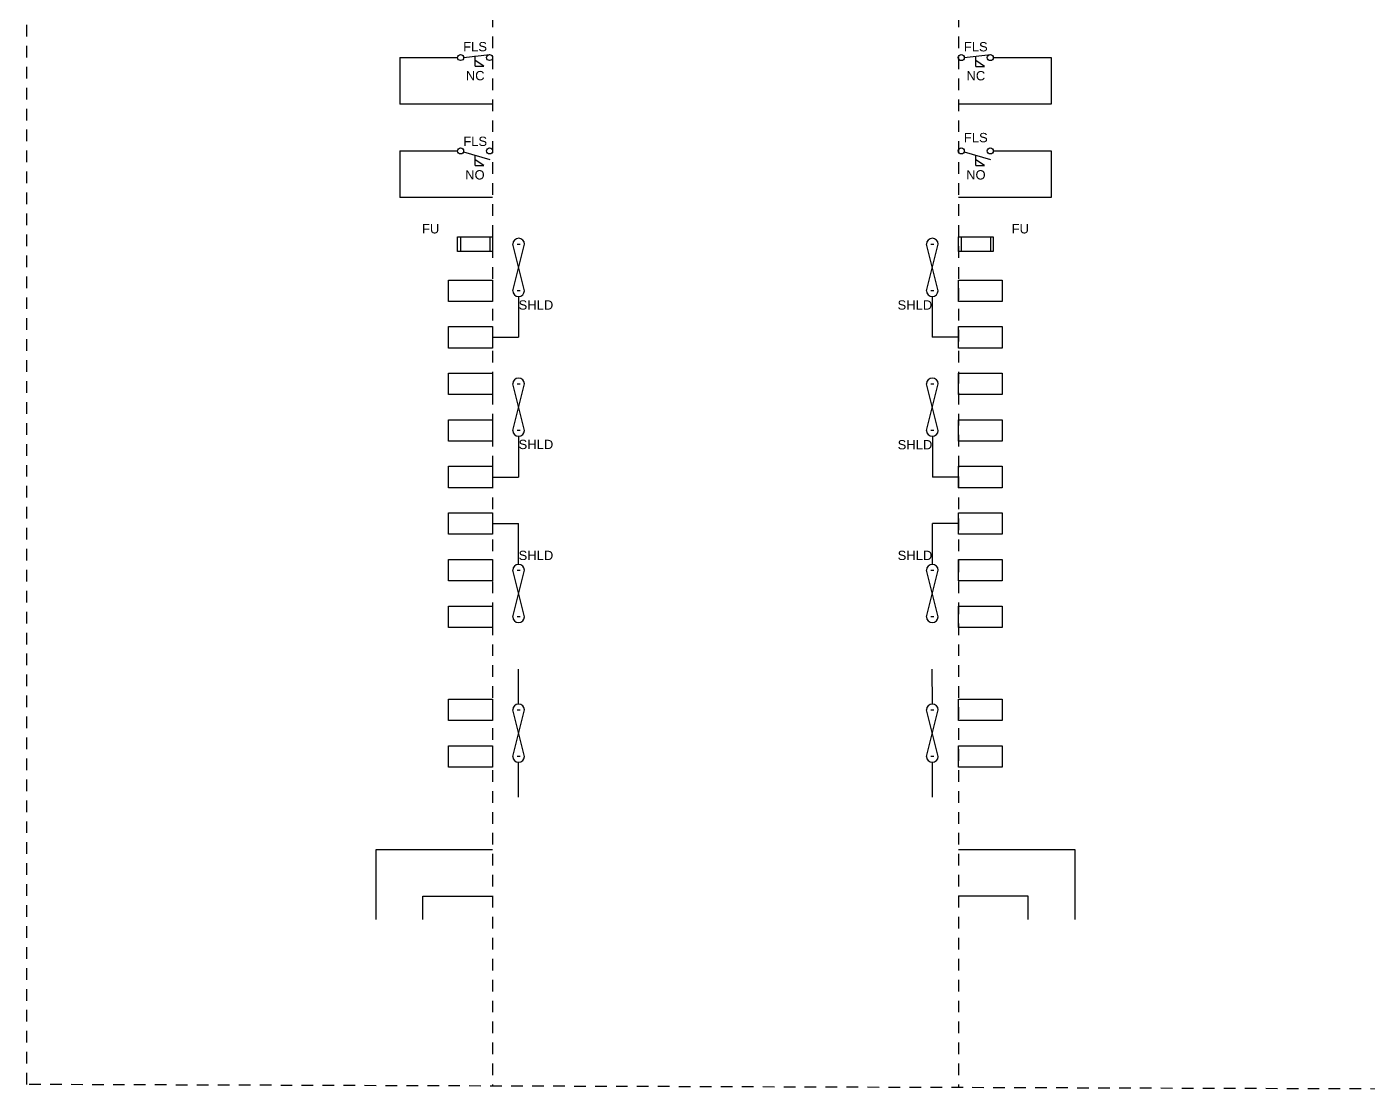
# Model space of a CAD drawing. Header units: inches. Extents: x 0 to 118, y -25 to 20.
# Drawn here: x 72.5 to 86.9, y -25.07 to -13.67 of the extents above; entities that cross this region are included whole.
import ezdxf
from ezdxf.enums import TextEntityAlignment as Align

# ---------------------------------------------------------------- set-up
doc = ezdxf.new("R2010")
doc.units = ezdxf.units.IN
doc.header["$MEASUREMENT"] = 0
doc.linetypes.add('HIDDEN2', pattern=[0.1875, 0.125, -0.0625])
for name, color, linetype in [('BORDER2', 220, 'HIDDEN2'), ('LINK', 9, 'Continuous'), ('SYMS', 7, 'Continuous'), ('WIRES', 7, 'Continuous')]:
    doc.layers.add(name, color=color, linetype=linetype)
doc.styles.add('INERCONNECT TABLES', font='arial.ttf', dxfattribs={"height": 0.1})
doc.styles.add('WD', font='arial.ttf', dxfattribs={"height": 1})

# ---------------------------------------------------------------- blocks, each defined once
blk = doc.blocks.new('Fuse-TB_Square-Shld_R')
for p, q in [((0, -0.078), (0, 0.078)), ((0, 0.078), (0.375, 0.078)), ((0.031, 0.078), (0.031, -0.078)), ((0.344, 0.078), (0.344, -0.078)), ((0.375, 0.078), (0.375, -0.078)), ((-0.295, 0), (-0.264, 0)), ((0.375, -0.078), (0, -0.078)), ((-0.264, -0.5), (-0.295, -0.5))]:
    blk.add_line(p, q)
for points in [[(0, -0.385), (0.472, -0.385), (0.472, -0.615), (0, -0.615)], [(0, -0.885), (0.472, -0.885), (0.472, -1.115), (0, -1.115)]]:
    blk.add_lwpolyline(points, close=True)
for centre, start, end in [((-0.279, 0), 360, 180), ((-0.28, -0.5), 180, 0)]:
    blk.add_arc(centre, 0.0625, start, end)
at = {"layer": 'LINK'}
for p, q in [((-0.217, -0.5), (-0.342, 0)), ((-0.342, -0.5), (-0.217, 0))]:
    blk.add_line(p, q, dxfattribs=at)
at = {"layer": 'WIRES'}
for p in [(-0.28, -0.563), (0, -1)]:
    blk.add_line(p, (-0.28, -1), dxfattribs=at)
for tag, height, style, flags, p in [('Term1', 0.1, 'INERCONNECT TABLES', 8, (0.188, 0.1)), ('X8LINKL', 0.01, 'WD', 9, (-0.342, 0)), ('X8LINKR', 0.01, 'WD', 9, (-0.217, 0)), ('X2LINKL', 0.01, 'WD', 9, (-0.342, -0.5)), ('X2LINKR', 0.01, 'WD', 9, (-0.217, -0.5))]:
    blk.add_attdef(tag, text='', height=height, dxfattribs=dict(style=style, flags=flags)).set_placement(p, align=Align.CENTER)
at = {"style": 'INERCONNECT TABLES', "flags": 8}
for tag, p in [('Tag1', (0.572, 0.165)), ('Desc1', (3.5, -0.35))]:
    blk.add_attdef(tag, text='', height=0.1, dxfattribs=at).set_placement(p, align=Align.MIDDLE_LEFT)
at = {"style": 'WD'}
for tag, p, height, flags in [('X4TERM01', (-0.295, 0), 0.01, 1), ('X1TERM01', (-0.264, 0), 0.01, 9), ('X4TERM01', (0, 0), 0.0109, 9), ('X2LINK', (0.188, 0.109), 0.01, 9), ('X1TERM01', (0.375, 0), 0.0109, 9), ('X8LINK', (0.188, -0.109), 0.01, 9), ('X2TERM02', (0.236, -0.385), 0.0125, 9), ('X4TERM01', (-0.295, -0.5), 0.01, 9), ('X1TERM01', (-0.264, -0.5), 0.01, 9), ('X4TERM02', (0, -0.5), 0.0125, 9), ('X1TERM02', (0.472, -0.5), 0.0125, 9), ('X8TERM02', (0.236, -0.615), 0.0125, 9), ('X4TERM03', (0, -1), 0.0125, 9), ('X2TERM03', (0.236, -0.885), 0.0125, 9), ('X1TERM03', (0.472, -1), 0.0125, 9), ('X8TERM03', (0.236, -1.115), 0.0125, 9)]:
    blk.add_attdef(tag, p, '', height=height, dxfattribs=dict(at, flags=flags))
at = {"style": 'INERCONNECT TABLES', "flags": 8}
blk.add_attdef('FU_Rating', text='', height=0.1, dxfattribs=at).set_placement((0.188, 0), align=Align.MIDDLE_CENTER)
at = {"linetype": 'Continuous', "style": 'INERCONNECT TABLES', "flags": 8}
for tag, p in [('Tag2', (0.572, -0.335)), ('Desc2', (3.5, -0.5)), ('Desc3', (3.5, -0.65)), ('Tag3', (0.572, -0.835))]:
    blk.add_attdef(tag, text='', height=0.1, dxfattribs=at).set_placement(p, align=Align.MIDDLE_LEFT)
at = {"style": 'WD', "width": 0.7, "flags": 9}
blk.add_attdef('FAMILY', (-0.04, -0.435), '', height=0.01, dxfattribs=at)
for tag, height, style, flags, p in [('X8TERM02', 0.01, 'WD', 9, (-0.28, -0.563)), ('Shield', 0.1, 'INERCONNECT TABLES', 8, (-0.28, -0.703))]:
    blk.add_attdef(tag, text='', height=height, dxfattribs=dict(style=style, flags=flags)).set_placement(p, align=Align.RIGHT)
at = {"linetype": 'Continuous', "style": 'INERCONNECT TABLES', "flags": 9}
for tag, p in [('LOC', (-0.041, -0.482)), ('P/N', (-0.041, -0.47)), ('INST', (-0.041, -0.495))]:
    blk.add_attdef(tag, p, '', height=0.01, dxfattribs=at)
blk.add_attdef('MFG', text='', height=0.01, dxfattribs=at).set_placement((-0.007, -0.451), align=Align.RIGHT)
at = {"linetype": 'Continuous', "style": 'INERCONNECT TABLES', "flags": 8}
for tag, p in [('Term2', (0.236, -0.5)), ('Term3', (0.236, -1))]:
    blk.add_attdef(tag, text='', height=0.1, dxfattribs=at).set_placement(p, align=Align.MIDDLE_CENTER)
blk = doc.blocks.new('TB-TB_Square-Shld_L')
for p, q in [((0.264, 0), (0.295, 0)), ((0.295, -0.5), (0.264, -0.5)), ((0.279, -0.562), (0.279, -1)), ((0, -1), (0.279, -1))]:
    blk.add_line(p, q)
for points in [[(-0.472, 0.115), (0, 0.115), (0, -0.115), (-0.472, -0.115)], [(-0.472, -0.385), (0, -0.385), (0, -0.615), (-0.472, -0.615)], [(-0.472, -0.885), (0, -0.885), (0, -1.115), (-0.472, -1.115)]]:
    blk.add_lwpolyline(points, close=True)
for centre, start, end in [((0.279, 0), 360, 180), ((0.279, -0.5), 180, 0)]:
    blk.add_arc(centre, 0.0625, start, end)
at = {"layer": 'LINK'}
for p, q in [((0.342, -0.5), (0.217, 0)), ((0.217, -0.5), (0.342, 0))]:
    blk.add_line(p, q, dxfattribs=at)
at = {"linetype": 'Continuous', "style": 'INERCONNECT TABLES', "flags": 8}
for tag, p in [('Tag1', (-0.572, 0.165)), ('Tag2', (-0.572, -0.335)), ('Desc2', (-3.5, -0.5)), ('Desc3', (-3.5, -0.65)), ('Tag3', (-0.572, -0.835))]:
    blk.add_attdef(tag, text='', height=0.1, dxfattribs=at).set_placement(p, align=Align.MIDDLE_RIGHT)
for tag, p, height, style, flags in [('X4TERM01', (-0.472, 0), 0.0125, 'WD', 9), ('X2TERM01', (-0.236, 0.115), 0.0125, 'WD', 9), ('X1TERM01', (0, 0), 0.0125, 'WD', 9), ('X4TERM01', (0.264, 0), 0.01, 'WD', 9), ('X2TERM02', (0.279, 0.062), 0.01, 'WD', 9), ('X1TERM01', (0.295, 0), 0.01, 'WD', 9), ('X8TERM01', (-0.236, -0.115), 0.0125, 'WD', 9), ('X2TERM02', (-0.236, -0.385), 0.0125, 'WD', 9), ('X4TERM02', (-0.472, -0.5), 0.0125, 'WD', 9), ('X1TERM02', (0, -0.5), 0.0125, 'WD', 9), ('X4TERM01', (0.264, -0.5), 0.01, 'WD', 1), ('X8TERM02', (0.279, -0.562), 0.01, 'WD', 1), ('X1TERM01', (0.295, -0.5), 0.01, 'WD', 1), ('X8TERM02', (-0.236, -0.615), 0.0125, 'WD', 9), ('Shield', (0.279, -0.7), 0.1, 'INERCONNECT TABLES', 8), ('X4TERM03', (-0.472, -1), 0.0125, 'WD', 9), ('X2TERM03', (-0.236, -0.885), 0.0125, 'WD', 9), ('X1TERM03', (0, -1), 0.0125, 'WD', 9), ('X8TERM03', (-0.236, -1.115), 0.0125, 'WD', 9)]:
    blk.add_attdef(tag, p, '', height=height, dxfattribs=dict(style=style, flags=flags))
for tag, p in [('Term1', (-0.236, 0)), ('Term2', (-0.236, -0.5)), ('Term3', (-0.236, -1))]:
    blk.add_attdef(tag, text='', height=0.1, dxfattribs=at).set_placement(p, align=Align.MIDDLE_CENTER)
at = {"linetype": 'Continuous', "style": 'INERCONNECT TABLES', "flags": 9}
for tag, p in [('LOC', (-0.32, 0.091)), ('P/N', (-0.319, 0.104)), ('INST', (-0.319, 0.074))]:
    blk.add_attdef(tag, p, '', height=0.01, dxfattribs=at)
at = {"style": 'WD', "width": 0.7, "flags": 9}
blk.add_attdef('FAMILY', (-0.319, 0.132), '', height=0.01, dxfattribs=at)
at = {"linetype": 'Continuous', "style": 'INERCONNECT TABLES', "flags": 9}
blk.add_attdef('MFG', text='', height=0.01, dxfattribs=at).set_placement((-0.288, 0.119), align=Align.RIGHT)
at = {"style": 'WD', "flags": 9}
for tag, p in [('X8LINKL', (0.217, 0)), ('X8LINKR', (0.342, 0)), ('X2LINKL', (0.217, -0.5)), ('X2LINKR', (0.342, -0.5))]:
    blk.add_attdef(tag, text='', height=0.01, dxfattribs=at).set_placement(p, align=Align.CENTER)
at = {"style": 'INERCONNECT TABLES', "flags": 8}
blk.add_attdef('Desc1', text='', height=0.1, dxfattribs=at).set_placement((-3.5, -0.35), align=Align.MIDDLE_RIGHT)
blk = doc.blocks.new('Shld-TB-TB_Square_L')
for p, q in [((0.264, -0.5), (0.295, -0.5)), ((0.295, -1), (0.264, -1))]:
    blk.add_line(p, q)
for points in [[(-0.472, 0.115), (0, 0.115), (0, -0.115), (-0.472, -0.115)], [(-0.472, -0.385), (0, -0.385), (0, -0.615), (-0.472, -0.615)], [(-0.472, -0.885), (0, -0.885), (0, -1.115), (-0.472, -1.115)]]:
    blk.add_lwpolyline(points, close=True)
for centre, start, end in [((0.279, -0.5), 360, 180), ((0.279, -1), 180, 0)]:
    blk.add_arc(centre, 0.0625, start, end)
at = {"layer": 'LINK'}
for p, q in [((0.217, -1), (0.342, -0.5)), ((0.342, -1), (0.217, -0.5))]:
    blk.add_line(p, q, dxfattribs=at)
at = {"layer": 'WIRES'}
for p in [(0, 0), (0.279, -0.437)]:
    blk.add_line(p, (0.279, 0), dxfattribs=at)
at = {"linetype": 'Continuous', "style": 'INERCONNECT TABLES', "flags": 8}
for tag, p in [('Tag1', (-0.572, 0.165)), ('Tag2', (-0.572, -0.335)), ('Desc2', (-3.5, -0.5)), ('Desc3', (-3.5, -0.65)), ('Tag3', (-0.572, -0.835))]:
    blk.add_attdef(tag, text='', height=0.1, dxfattribs=at).set_placement(p, align=Align.MIDDLE_RIGHT)
for tag, p, height, style, flags in [('X4TERM01', (-0.472, 0), 0.0125, 'WD', 9), ('X2TERM01', (-0.236, 0.115), 0.0125, 'WD', 9), ('X1TERM01', (0, 0), 0.0125, 'WD', 9), ('X8TERM01', (-0.236, -0.115), 0.0125, 'WD', 9), ('Shield', (0.279, -0.391), 0.1, 'INERCONNECT TABLES', 8), ('X2TERM02', (-0.236, -0.385), 0.0125, 'WD', 9), ('X2TERM02', (0.279, -0.437), 0.01, 'WD', 9), ('X4TERM02', (-0.472, -0.5), 0.0125, 'WD', 9), ('X1TERM02', (0, -0.5), 0.0125, 'WD', 9), ('X4TERM01', (0.264, -0.5), 0.01, 'WD', 9), ('X1TERM01', (0.295, -0.5), 0.01, 'WD', 9), ('X8TERM02', (-0.236, -0.615), 0.0125, 'WD', 9), ('X4TERM03', (-0.472, -1), 0.0125, 'WD', 9), ('X2TERM03', (-0.236, -0.885), 0.0125, 'WD', 9), ('X1TERM03', (0, -1), 0.0125, 'WD', 9), ('X4TERM01', (0.264, -1), 0.01, 'WD', 1), ('X1TERM01', (0.295, -1), 0.01, 'WD', 1), ('X8TERM03', (-0.236, -1.115), 0.0125, 'WD', 9), ('X8TERM02', (0.279, -1.062), 0.01, 'WD', 1)]:
    blk.add_attdef(tag, p, '', height=height, dxfattribs=dict(style=style, flags=flags))
for tag, p in [('Term1', (-0.236, 0)), ('Term2', (-0.236, -0.5)), ('Term3', (-0.236, -1))]:
    blk.add_attdef(tag, text='', height=0.1, dxfattribs=at).set_placement(p, align=Align.MIDDLE_CENTER)
at = {"linetype": 'Continuous', "style": 'INERCONNECT TABLES', "flags": 9}
for tag, p in [('LOC', (-0.32, 0.091)), ('P/N', (-0.319, 0.104)), ('INST', (-0.319, 0.074))]:
    blk.add_attdef(tag, p, '', height=0.01, dxfattribs=at)
at = {"style": 'WD', "width": 0.7, "flags": 9}
blk.add_attdef('FAMILY', (-0.319, 0.132), '', height=0.01, dxfattribs=at)
at = {"linetype": 'Continuous', "style": 'INERCONNECT TABLES', "flags": 9}
blk.add_attdef('MFG', text='', height=0.01, dxfattribs=at).set_placement((-0.288, 0.119), align=Align.RIGHT)
at = {"style": 'INERCONNECT TABLES', "flags": 8}
blk.add_attdef('Desc1', text='', height=0.1, dxfattribs=at).set_placement((-3.5, -0.35), align=Align.MIDDLE_RIGHT)
at = {"style": 'WD', "flags": 9}
for tag, p in [('X8LINKL', (0.217, -0.5)), ('X8LINKR', (0.342, -0.5)), ('X2LINKL', (0.217, -1)), ('X2LINKR', (0.342, -1))]:
    blk.add_attdef(tag, text='', height=0.01, dxfattribs=at).set_placement(p, align=Align.CENTER)
blk = doc.blocks.new('Shld-TB-TB_Square_R')
for p, q in [((-0.295, -0.5), (-0.264, -0.5)), ((-0.264, -1), (-0.295, -1))]:
    blk.add_line(p, q)
for points in [[(0, 0.115), (0.472, 0.115), (0.472, -0.115), (0, -0.115)], [(0, -0.385), (0.472, -0.385), (0.472, -0.615), (0, -0.615)], [(0, -0.885), (0.472, -0.885), (0.472, -1.115), (0, -1.115)]]:
    blk.add_lwpolyline(points, close=True)
for centre, start, end in [((-0.279, -0.5), 360, 180), ((-0.28, -1), 180, 0)]:
    blk.add_arc(centre, 0.0625, start, end)
at = {"layer": 'LINK'}
for p, q in [((-0.342, -1), (-0.217, -0.5)), ((-0.217, -1), (-0.342, -0.5))]:
    blk.add_line(p, q, dxfattribs=at)
at = {"layer": 'WIRES'}
for p in [(0, 0), (-0.279, -0.437)]:
    blk.add_line(p, (-0.279, 0), dxfattribs=at)
at = {"linetype": 'Continuous', "style": 'INERCONNECT TABLES', "flags": 8}
for tag, p in [('Tag1', (0.572, 0.165)), ('Tag2', (0.572, -0.335)), ('Desc2', (3.5, -0.5)), ('Desc3', (3.5, -0.65)), ('Tag3', (0.572, -0.835))]:
    blk.add_attdef(tag, text='', height=0.1, dxfattribs=at).set_placement(p, align=Align.MIDDLE_LEFT)
at = {"linetype": 'Continuous', "style": 'INERCONNECT TABLES', "flags": 9}
for tag, p in [('LOC', (-0.041, 0.018)), ('P/N', (-0.041, 0.03)), ('INST', (-0.041, 0.005))]:
    blk.add_attdef(tag, p, '', height=0.01, dxfattribs=at)
at = {"style": 'WD', "width": 0.7, "flags": 9}
blk.add_attdef('FAMILY', (-0.04, 0.065), '', height=0.01, dxfattribs=at)
at = {"linetype": 'Continuous', "style": 'INERCONNECT TABLES', "flags": 9}
blk.add_attdef('MFG', text='', height=0.01, dxfattribs=at).set_placement((-0.007, 0.049), align=Align.RIGHT)
at = {"style": 'WD'}
for tag, p, height, flags in [('X4TERM01', (0, 0), 0.0125, 9), ('X2TERM01', (0.236, 0.115), 0.0125, 9), ('X1TERM01', (0.472, 0), 0.0125, 9), ('X8TERM01', (0.236, -0.115), 0.0125, 9), ('X2TERM02', (0.236, -0.385), 0.0125, 9), ('X4TERM01', (-0.295, -0.5), 0.01, 1), ('X1TERM01', (-0.264, -0.5), 0.01, 9), ('X4TERM02', (0, -0.5), 0.0125, 9), ('X1TERM02', (0.472, -0.5), 0.0125, 9), ('X8TERM02', (0.236, -0.615), 0.0125, 9), ('X4TERM01', (-0.295, -1), 0.01, 9), ('X1TERM01', (-0.264, -1), 0.01, 9), ('X4TERM03', (0, -1), 0.0125, 9), ('X2TERM03', (0.236, -0.885), 0.0125, 9), ('X1TERM03', (0.472, -1), 0.0125, 9), ('X8TERM03', (0.236, -1.115), 0.0125, 9)]:
    blk.add_attdef(tag, p, '', height=height, dxfattribs=dict(at, flags=flags))
at = {"linetype": 'Continuous', "style": 'INERCONNECT TABLES', "flags": 8}
for tag, p in [('Term1', (0.236, 0)), ('Term2', (0.236, -0.5)), ('Term3', (0.236, -1))]:
    blk.add_attdef(tag, text='', height=0.1, dxfattribs=at).set_placement(p, align=Align.MIDDLE_CENTER)
for tag, height, style, flags, p in [('Shield', 0.1, 'INERCONNECT TABLES', 8, (-0.279, -0.391)), ('X8TERM02', 0.01, 'WD', 9, (-0.28, -1.062))]:
    blk.add_attdef(tag, text='', height=height, dxfattribs=dict(style=style, flags=flags)).set_placement(p, align=Align.RIGHT)
at = {"style": 'INERCONNECT TABLES', "flags": 8}
blk.add_attdef('Desc1', text='', height=0.1, dxfattribs=at).set_placement((3.5, -0.35), align=Align.MIDDLE_LEFT)
at = {"style": 'WD', "flags": 9}
for tag, p in [('X8LINKL', (-0.342, -0.5)), ('X8LINKR', (-0.217, -0.5)), ('X2LINKL', (-0.342, -1)), ('X2LINKR', (-0.217, -1))]:
    blk.add_attdef(tag, text='', height=0.01, dxfattribs=at).set_placement(p, align=Align.CENTER)
blk = doc.blocks.new('Fuse-TB_Square-Shld_L')
for p, q in [((-0.375, -0.078), (-0.375, 0.078)), ((-0.375, 0.078), (0, 0.078)), ((-0.344, 0.078), (-0.344, -0.078)), ((-0.031, 0.078), (-0.031, -0.078)), ((0, 0.078), (0, -0.078)), ((0, -0.078), (-0.375, -0.078)), ((0.264, 0), (0.295, 0)), ((0.295, -0.5), (0.264, -0.5))]:
    blk.add_line(p, q)
for points in [[(-0.472, -0.385), (0, -0.385), (0, -0.615), (-0.472, -0.615)], [(-0.472, -0.885), (0, -0.885), (0, -1.115), (-0.472, -1.115)]]:
    blk.add_lwpolyline(points, close=True)
for centre, start, end in [((0.28, 0), 360, 180), ((0.279, -0.5), 180, 0)]:
    blk.add_arc(centre, 0.0625, start, end)
at = {"layer": 'LINK'}
for p, q in [((0.217, -0.5), (0.342, 0)), ((0.342, -0.5), (0.217, 0))]:
    blk.add_line(p, q, dxfattribs=at)
at = {"layer": 'WIRES'}
for p in [(0.279, -0.563), (0, -1)]:
    blk.add_line(p, (0.279, -1), dxfattribs=at)
at = {"style": 'INERCONNECT TABLES', "flags": 8}
for tag, p in [('Tag1', (-0.572, 0.165)), ('Desc1', (-3.5, -0.35))]:
    blk.add_attdef(tag, text='', height=0.1, dxfattribs=at).set_placement(p, align=Align.MIDDLE_RIGHT)
for tag, height, style, flags, p in [('Term1', 0.1, 'INERCONNECT TABLES', 8, (-0.188, 0.1)), ('X8LINKL', 0.01, 'WD', 9, (0.217, 0)), ('X8LINKR', 0.01, 'WD', 9, (0.342, 0)), ('X2LINKL', 0.01, 'WD', 9, (0.217, -0.5)), ('X2LINKR', 0.01, 'WD', 9, (0.342, -0.5))]:
    blk.add_attdef(tag, text='', height=height, dxfattribs=dict(style=style, flags=flags)).set_placement(p, align=Align.CENTER)
blk.add_attdef('FU_Rating', text='', height=0.1, dxfattribs=at).set_placement((-0.188, 0), align=Align.MIDDLE_CENTER)
for tag, p, height, style, flags in [('X4TERM01', (-0.375, 0), 0.0109, 'WD', 9), ('X2LINK', (-0.188, 0.109), 0.01, 'WD', 9), ('X1TERM01', (0, 0), 0.0109, 'WD', 9), ('X4TERM01', (0.264, 0), 0.01, 'WD', 9), ('X2TERM02', (0.28, 0.062), 0.01, 'WD', 9), ('X1TERM01', (0.295, 0), 0.01, 'WD', 9), ('X8LINK', (-0.188, -0.109), 0.01, 'WD', 9), ('X2TERM02', (-0.236, -0.385), 0.0125, 'WD', 9), ('X4TERM02', (-0.472, -0.5), 0.0125, 'WD', 9), ('X1TERM02', (0, -0.5), 0.0125, 'WD', 9), ('X4TERM01', (0.264, -0.5), 0.01, 'WD', 1), ('X8TERM02', (0.279, -0.563), 0.01, 'WD', 1), ('X1TERM01', (0.295, -0.5), 0.01, 'WD', 1), ('X8TERM02', (-0.236, -0.615), 0.0125, 'WD', 9), ('Shield', (0.279, -0.703), 0.1, 'INERCONNECT TABLES', 8), ('X4TERM03', (-0.472, -1), 0.0125, 'WD', 9), ('X2TERM03', (-0.236, -0.885), 0.0125, 'WD', 9), ('X1TERM03', (0, -1), 0.0125, 'WD', 9), ('X8TERM03', (-0.236, -1.115), 0.0125, 'WD', 9)]:
    blk.add_attdef(tag, p, '', height=height, dxfattribs=dict(style=style, flags=flags))
at = {"linetype": 'Continuous', "style": 'INERCONNECT TABLES', "flags": 8}
for tag, p in [('Tag2', (-0.572, -0.35)), ('Desc2', (-3.5, -0.5)), ('Desc3', (-3.5, -0.65)), ('Tag3', (-0.572, -0.835))]:
    blk.add_attdef(tag, text='', height=0.1, dxfattribs=at).set_placement(p, align=Align.MIDDLE_RIGHT)
at = {"linetype": 'Continuous', "style": 'INERCONNECT TABLES', "flags": 9}
for tag, p in [('LOC', (-0.32, -0.409)), ('P/N', (-0.319, -0.396)), ('INST', (-0.319, -0.426))]:
    blk.add_attdef(tag, p, '', height=0.01, dxfattribs=at)
at = {"style": 'WD', "width": 0.7, "flags": 9}
blk.add_attdef('FAMILY', (-0.319, -0.368), '', height=0.01, dxfattribs=at)
at = {"linetype": 'Continuous', "style": 'INERCONNECT TABLES', "flags": 9}
blk.add_attdef('MFG', text='', height=0.01, dxfattribs=at).set_placement((-0.288, -0.381), align=Align.RIGHT)
at = {"linetype": 'Continuous', "style": 'INERCONNECT TABLES', "flags": 8}
for tag, p in [('Term2', (-0.236, -0.5)), ('Term3', (-0.236, -1))]:
    blk.add_attdef(tag, text='', height=0.1, dxfattribs=at).set_placement(p, align=Align.MIDDLE_CENTER)
blk = doc.blocks.new('TB-TB_Square-Shld_R')
for p, q in [((-0.295, 0), (-0.264, 0)), ((-0.264, -0.5), (-0.295, -0.5))]:
    blk.add_line(p, q)
for points in [[(0, 0.115), (0.472, 0.115), (0.472, -0.115), (0, -0.115)], [(0, -0.385), (0.472, -0.385), (0.472, -0.615), (0, -0.615)], [(0, -0.885), (0.472, -0.885), (0.472, -1.115), (0, -1.115)]]:
    blk.add_lwpolyline(points, close=True)
for centre, start, end in [((-0.279, 0), 360, 180), ((-0.279, -0.5), 180, 0)]:
    blk.add_arc(centre, 0.0625, start, end)
at = {"layer": 'LINK'}
for p, q in [((-0.217, -0.5), (-0.342, 0)), ((-0.342, -0.5), (-0.217, 0))]:
    blk.add_line(p, q, dxfattribs=at)
at = {"layer": 'WIRES'}
for p in [(-0.279, -0.563), (0, -1)]:
    blk.add_line(p, (-0.279, -1), dxfattribs=at)
at = {"linetype": 'Continuous', "style": 'INERCONNECT TABLES', "flags": 8}
for tag, p in [('Tag1', (0.572, 0.165)), ('Tag2', (0.572, -0.335)), ('Desc2', (3.5, -0.5)), ('Desc3', (3.5, -0.65)), ('Tag3', (0.572, -0.835))]:
    blk.add_attdef(tag, text='', height=0.1, dxfattribs=at).set_placement(p, align=Align.MIDDLE_LEFT)
at = {"style": 'WD', "flags": 9}
for tag, p in [('X8LINKL', (-0.342, 0)), ('X8LINKR', (-0.217, 0)), ('X2LINKL', (-0.342, -0.5)), ('X2LINKR', (-0.217, -0.5))]:
    blk.add_attdef(tag, text='', height=0.01, dxfattribs=at).set_placement(p, align=Align.CENTER)
at = {"style": 'WD'}
for tag, p, height, flags in [('X4TERM01', (-0.295, 0), 0.01, 1), ('X1TERM01', (-0.264, 0), 0.01, 9), ('X4TERM01', (0, 0), 0.0125, 9), ('X2TERM01', (0.236, 0.115), 0.0125, 9), ('X1TERM01', (0.472, 0), 0.0125, 9), ('X8TERM01', (0.236, -0.115), 0.0125, 9), ('X2TERM02', (0.236, -0.385), 0.0125, 9), ('X4TERM01', (-0.295, -0.5), 0.01, 9), ('X1TERM01', (-0.264, -0.5), 0.01, 9), ('X4TERM02', (0, -0.5), 0.0125, 9), ('X1TERM02', (0.472, -0.5), 0.0125, 9), ('X8TERM02', (0.236, -0.615), 0.0125, 9), ('X4TERM03', (0, -1), 0.0125, 9), ('X2TERM03', (0.236, -0.885), 0.0125, 9), ('X1TERM03', (0.472, -1), 0.0125, 9), ('X8TERM03', (0.236, -1.115), 0.0125, 9)]:
    blk.add_attdef(tag, p, '', height=height, dxfattribs=dict(at, flags=flags))
at = {"linetype": 'Continuous', "style": 'INERCONNECT TABLES', "flags": 9}
for tag, p in [('LOC', (-0.041, 0.018)), ('P/N', (-0.041, 0.03)), ('INST', (-0.041, 0.005))]:
    blk.add_attdef(tag, p, '', height=0.01, dxfattribs=at)
at = {"style": 'WD', "width": 0.7, "flags": 9}
blk.add_attdef('FAMILY', (-0.04, 0.065), '', height=0.01, dxfattribs=at)
at = {"linetype": 'Continuous', "style": 'INERCONNECT TABLES', "flags": 9}
blk.add_attdef('MFG', text='', height=0.01, dxfattribs=at).set_placement((-0.007, 0.049), align=Align.RIGHT)
at = {"linetype": 'Continuous', "style": 'INERCONNECT TABLES', "flags": 8}
for tag, p in [('Term1', (0.236, 0)), ('Term2', (0.236, -0.5)), ('Term3', (0.236, -1))]:
    blk.add_attdef(tag, text='', height=0.1, dxfattribs=at).set_placement(p, align=Align.MIDDLE_CENTER)
at = {"style": 'INERCONNECT TABLES', "flags": 8}
blk.add_attdef('Desc1', text='', height=0.1, dxfattribs=at).set_placement((3.5, -0.35), align=Align.MIDDLE_LEFT)
for tag, height, style, flags, p in [('X8TERM02', 0.01, 'WD', 9, (-0.279, -0.563)), ('Shield', 0.1, 'INERCONNECT TABLES', 8, (-0.279, -0.703))]:
    blk.add_attdef(tag, text='', height=height, dxfattribs=dict(style=style, flags=flags)).set_placement(p, align=Align.RIGHT)
blk = doc.blocks.new('TB-SHLD-TB_Square_L')
for p, q in [((0.279, 0.062), (0.279, 0.438)), ((0.264, 0), (0.295, 0)), ((0.295, -0.5), (0.264, -0.5)), ((0.279, -0.938), (0.279, -0.562))]:
    blk.add_line(p, q)
for points in [[(-0.472, 0.115), (0, 0.115), (0, -0.115), (-0.472, -0.115)], [(-0.472, -0.385), (0, -0.385), (0, -0.615), (-0.472, -0.615)]]:
    blk.add_lwpolyline(points, close=True)
for centre, start, end in [((0.279, 0), 360, 180), ((0.279, -0.5), 180, 0)]:
    blk.add_arc(centre, 0.0625, start, end)
at = {"layer": 'LINK'}
for p, q in [((0.342, -0.5), (0.217, 0)), ((0.217, -0.5), (0.342, 0))]:
    blk.add_line(p, q, dxfattribs=at)
at = {"linetype": 'Continuous', "style": 'INERCONNECT TABLES', "flags": 8}
for tag, p in [('Tag1', (-0.572, 0.165)), ('Desc2', (-3.5, -0.15)), ('Desc3', (-3.5, -0.3)), ('Tag2', (-0.572, -0.335))]:
    blk.add_attdef(tag, text='', height=0.1, dxfattribs=at).set_placement(p, align=Align.MIDDLE_RIGHT)
at = {"style": 'INERCONNECT TABLES', "flags": 8}
blk.add_attdef('Desc1', text='', height=0.1, dxfattribs=at).set_placement((-3.5, 0), align=Align.MIDDLE_RIGHT)
at = {"style": 'WD'}
for tag, p, height, flags in [('X4TERM01', (-0.472, 0), 0.0125, 9), ('X2TERM01', (-0.236, 0.115), 0.0125, 9), ('X1TERM01', (0, 0), 0.0125, 9), ('X4TERM01', (0.264, 0), 0.01, 9), ('X2TERM02', (0.279, 0.062), 0.01, 9), ('X1TERM01', (0.295, 0), 0.01, 9), ('X8TERM01', (-0.236, -0.115), 0.0125, 9), ('X2TERM02', (-0.236, -0.385), 0.0125, 9), ('X4TERM02', (-0.472, -0.5), 0.0125, 9), ('X1TERM02', (0, -0.5), 0.0125, 9), ('X4TERM01', (0.264, -0.5), 0.01, 1), ('X8TERM02', (0.279, -0.562), 0.01, 1), ('X1TERM01', (0.295, -0.5), 0.01, 1), ('X8TERM02', (-0.236, -0.615), 0.0125, 9)]:
    blk.add_attdef(tag, p, '', height=height, dxfattribs=dict(at, flags=flags))
at = {"linetype": 'Continuous', "style": 'INERCONNECT TABLES', "flags": 8}
for tag, p in [('Term1', (-0.236, 0)), ('Term2', (-0.236, -0.5))]:
    blk.add_attdef(tag, text='', height=0.1, dxfattribs=at).set_placement(p, align=Align.MIDDLE_CENTER)
at = {"linetype": 'Continuous', "style": 'INERCONNECT TABLES', "flags": 9}
for tag, p in [('LOC', (-0.32, 0.091)), ('P/N', (-0.319, 0.104)), ('INST', (-0.319, 0.074))]:
    blk.add_attdef(tag, p, '', height=0.01, dxfattribs=at)
at = {"style": 'WD', "width": 0.7, "flags": 9}
blk.add_attdef('FAMILY', (-0.319, 0.132), '', height=0.01, dxfattribs=at)
at = {"linetype": 'Continuous', "style": 'INERCONNECT TABLES', "flags": 9}
blk.add_attdef('MFG', text='', height=0.01, dxfattribs=at).set_placement((-0.288, 0.119), align=Align.RIGHT)
at = {"style": 'WD', "flags": 9}
for tag, p in [('X8LINKL', (0.217, 0)), ('X8LINKR', (0.342, 0)), ('X2LINKL', (0.217, -0.5)), ('X2LINKR', (0.342, -0.5))]:
    blk.add_attdef(tag, text='', height=0.01, dxfattribs=at).set_placement(p, align=Align.CENTER)
blk = doc.blocks.new('TB-SHLD-TB_Square_R')
for p, q in [((-0.279, 0.062), (-0.28, 0.438)), ((-0.295, 0), (-0.264, 0)), ((-0.264, -0.5), (-0.295, -0.5)), ((-0.279, -0.938), (-0.279, -0.563))]:
    blk.add_line(p, q)
for points in [[(0, 0.115), (0.472, 0.115), (0.472, -0.115), (0, -0.115)], [(0, -0.385), (0.472, -0.385), (0.472, -0.615), (0, -0.615)]]:
    blk.add_lwpolyline(points, close=True)
for centre, start, end in [((-0.279, 0), 360, 180), ((-0.279, -0.5), 180, 0)]:
    blk.add_arc(centre, 0.0625, start, end)
at = {"layer": 'LINK'}
for p, q in [((-0.217, -0.5), (-0.342, 0)), ((-0.342, -0.5), (-0.217, 0))]:
    blk.add_line(p, q, dxfattribs=at)
at = {"linetype": 'Continuous', "style": 'INERCONNECT TABLES', "flags": 8}
for tag, p in [('Tag1', (0.572, 0.165)), ('Desc2', (3.5, -0.15)), ('Tag2', (0.572, -0.335)), ('Desc3', (3.5, -0.3))]:
    blk.add_attdef(tag, text='', height=0.1, dxfattribs=at).set_placement(p, align=Align.MIDDLE_LEFT)
at = {"style": 'WD', "flags": 9}
for tag, p in [('X8LINKL', (-0.342, 0)), ('X8LINKR', (-0.217, 0)), ('X2LINKL', (-0.342, -0.5)), ('X2LINKR', (-0.217, -0.5))]:
    blk.add_attdef(tag, text='', height=0.01, dxfattribs=at).set_placement(p, align=Align.CENTER)
at = {"style": 'WD'}
for tag, p, height, flags in [('X4TERM01', (-0.295, 0), 0.01, 1), ('X1TERM01', (-0.264, 0), 0.01, 9), ('X4TERM01', (0, 0), 0.0125, 9), ('X2TERM01', (0.236, 0.115), 0.0125, 9), ('X1TERM01', (0.472, 0), 0.0125, 9), ('X8TERM01', (0.236, -0.115), 0.0125, 9), ('X2TERM02', (0.236, -0.385), 0.0125, 9), ('X4TERM01', (-0.295, -0.5), 0.01, 9), ('X1TERM01', (-0.264, -0.5), 0.01, 9), ('X4TERM02', (0, -0.5), 0.0125, 9), ('X1TERM02', (0.472, -0.5), 0.0125, 9), ('X8TERM02', (0.236, -0.615), 0.0125, 9)]:
    blk.add_attdef(tag, p, '', height=height, dxfattribs=dict(at, flags=flags))
at = {"linetype": 'Continuous', "style": 'INERCONNECT TABLES', "flags": 9}
for tag, p in [('LOC', (-0.041, 0.018)), ('P/N', (-0.041, 0.03)), ('INST', (-0.041, 0.005))]:
    blk.add_attdef(tag, p, '', height=0.01, dxfattribs=at)
at = {"style": 'WD', "width": 0.7, "flags": 9}
blk.add_attdef('FAMILY', (-0.04, 0.065), '', height=0.01, dxfattribs=at)
at = {"linetype": 'Continuous', "style": 'INERCONNECT TABLES', "flags": 9}
blk.add_attdef('MFG', text='', height=0.01, dxfattribs=at).set_placement((-0.007, 0.049), align=Align.RIGHT)
at = {"linetype": 'Continuous', "style": 'INERCONNECT TABLES', "flags": 8}
for tag, p in [('Term1', (0.236, 0)), ('Term2', (0.236, -0.5))]:
    blk.add_attdef(tag, text='', height=0.1, dxfattribs=at).set_placement(p, align=Align.MIDDLE_CENTER)
at = {"style": 'INERCONNECT TABLES', "flags": 8}
blk.add_attdef('Desc1', text='', height=0.1, dxfattribs=at).set_placement((3.5, 0), align=Align.MIDDLE_LEFT)
at = {"style": 'WD', "flags": 9}
blk.add_attdef('X8TERM02', text='', height=0.01, dxfattribs=at).set_placement((-0.279, -0.563), align=Align.RIGHT)
blk = doc.blocks.new('Inst_Pwr_Wire_L')
for p, q in [((-1.25, 0), (0, 0)), ((-1.25, -0.75), (-1.25, 0)), ((-0.75, -0.5), (0, -0.5)), ((-0.75, -0.75), (-0.75, -0.5))]:
    blk.add_line(p, q)
blk = doc.blocks.new('Inst_Pwr_Wire_R')
for p, q in [((0, 0), (1.25, 0)), ((1.25, 0), (1.25, -0.75)), ((0.75, -0.5), (0, -0.5)), ((0.75, -0.75), (0.75, -0.5))]:
    blk.add_line(p, q)
blk = doc.blocks.new('FlowSwitch_NC_L')
at = {"linetype": 'Continuous'}
blk.add_line((-0.311, 0.002), (-0.028, 0.033), dxfattribs=at)
for p, q in [((-0.188, -0.094), (-0.188, 0.017)), ((-0.095, -0.094), (-0.188, -0.031)), ((-0.187, -0.094), (-0.095, -0.094))]:
    blk.add_line(p, q)
for centre in [(-0.343, 0), (-0.032, 0)]:
    blk.add_circle(centre, 0.0322)
at = {"layer": 'WIRES'}
for p, q in [((-0.995, 0), (-0.995, -0.5)), ((-0.995, 0), (-0.375, 0)), ((0, -0.5), (-0.995, -0.5))]:
    blk.add_line(p, q, dxfattribs=at)
at = {"style": 'INERCONNECT TABLES', "flags": 8}
blk.add_attdef('Tag1', text='', height=0.1, dxfattribs=at).set_placement((-0.188, 0.067), align=Align.CENTER)
for tag, p in [('Desc1', (-3.5, 0)), ('Desc2', (-3.5, -0.15)), ('Desc3', (-3.5, -0.3))]:
    blk.add_attdef(tag, text='', height=0.1, dxfattribs=at).set_placement(p, align=Align.MIDDLE_RIGHT)
at = {"style": 'WD'}
for tag, p, height, flags in [('X4TERM01', (-0.375, 0), 0.0125, 9), ('X2LINK', (-0.22, 0.022), 0.01, 8), ('X1TERM02', (0, 0), 0.0125, 9), ('X8LINK', (-0.171, -0.111), 0.01, 8), ('FAMILY', (-1.107, -0.335), 0.01, 9)]:
    blk.add_attdef(tag, p, '', height=height, dxfattribs=dict(at, flags=flags))
at = {"linetype": 'Continuous', "style": 'INERCONNECT TABLES', "flags": 8}
blk.add_attdef('Term2', text='', height=0.1, dxfattribs=at).set_placement((-0.393, -0.032), align=Align.TOP_RIGHT)
at = {"style": 'INERCONNECT TABLES', "flags": 8}
blk.add_attdef('Contact', text='', height=0.1, dxfattribs=at).set_placement((-0.187, -0.144), align=Align.TOP_CENTER)
at = {"linetype": 'Continuous', "style": 'INERCONNECT TABLES', "flags": 8}
blk.add_attdef('Term1', text='', height=0.1, dxfattribs=at).set_placement((0.018, -0.032), align=Align.TOP_LEFT)
at = {"linetype": 'Continuous', "style": 'WD', "flags": 9}
for tag, p in [('MFG', (-1.09, -0.289)), ('P/N', (-1.09, -0.27)), ('LOC', (-1.089, -0.312))]:
    blk.add_attdef(tag, text='', height=0.01, dxfattribs=at).set_placement(p, align=Align.CENTER)
at = {"style": 'INERCONNECT TABLES', "flags": 8}
blk.add_attdef('Rating', text='', height=0.1, dxfattribs=at).set_placement((-0.353, -0.36), align=Align.RIGHT)
at = {"linetype": 'Continuous', "style": 'WD', "flags": 9}
blk.add_attdef('INST', (-1.104, -0.35), '', height=0.01, dxfattribs=at)
blk = doc.blocks.new('FlowSwitch_NC_R')
at = {"linetype": 'Continuous'}
blk.add_line((0.064, 0.002), (0.347, 0.033), dxfattribs=at)
for p, q in [((0.188, -0.094), (0.188, 0.017)), ((0.28, -0.094), (0.188, -0.031)), ((0.188, -0.094), (0.28, -0.094))]:
    blk.add_line(p, q)
for centre in [(0.032, 0), (0.343, 0)]:
    blk.add_circle(centre, 0.0322)
at = {"layer": 'WIRES'}
for p, q in [((0.375, 0), (0.995, 0)), ((0.995, 0), (0.995, -0.5)), ((0.995, -0.5), (0, -0.5))]:
    blk.add_line(p, q, dxfattribs=at)
at = {"style": 'INERCONNECT TABLES', "flags": 8}
blk.add_attdef('Tag1', text='', height=0.1, dxfattribs=at).set_placement((0.188, 0.067), align=Align.CENTER)
for tag, p, height, style, flags in [('X4TERM01', (0, 0), 0.0125, 'WD', 9), ('X2LINK', (0.156, 0.02), 0.01, 'WD', 9), ('X1TERM02', (0.375, 0), 0.0125, 'WD', 9), ('X8LINK', (0.2, -0.113), 0.01, 'WD', 9), ('Rating', (0.336, -0.373), 0.1, 'INERCONNECT TABLES', 8), ('FAMILY', (1.054, -0.441), 0.01, 'WD', 9)]:
    blk.add_attdef(tag, p, '', height=height, dxfattribs=dict(style=style, flags=flags))
for tag, p in [('Desc1', (3.5, 0)), ('Desc2', (3.5, -0.15)), ('Desc3', (3.5, -0.3))]:
    blk.add_attdef(tag, text='', height=0.1, dxfattribs=at).set_placement(p, align=Align.MIDDLE_LEFT)
at = {"linetype": 'Continuous', "style": 'INERCONNECT TABLES', "flags": 8}
blk.add_attdef('Term1', text='', height=0.1, dxfattribs=at).set_placement((-0.018, -0.032), align=Align.TOP_RIGHT)
at = {"style": 'INERCONNECT TABLES', "flags": 8}
blk.add_attdef('Contact', text='', height=0.1, dxfattribs=at).set_placement((0.188, -0.144), align=Align.TOP_CENTER)
at = {"linetype": 'Continuous', "style": 'INERCONNECT TABLES', "flags": 8}
blk.add_attdef('Term2', text='', height=0.1, dxfattribs=at).set_placement((0.393, -0.032), align=Align.TOP_LEFT)
at = {"linetype": 'Continuous', "style": 'WD', "flags": 9}
for tag, p in [('MFG', (1.077, -0.397)), ('LOC', (1.078, -0.42)), ('P/N', (1.077, -0.377))]:
    blk.add_attdef(tag, text='', height=0.01, dxfattribs=at).set_placement(p, align=Align.CENTER)
blk.add_attdef('INST', (1.058, -0.461), '', height=0.01, dxfattribs=at)
blk = doc.blocks.new('FlowSwitch_NO_L')
at = {"linetype": 'Continuous'}
blk.add_line((-0.312, -0.01), (-0.03, -0.091), dxfattribs=at)
for p, q in [((-0.188, -0.156), (-0.188, -0.046)), ((-0.095, -0.156), (-0.188, -0.094)), ((-0.187, -0.156), (-0.095, -0.156))]:
    blk.add_line(p, q)
for centre in [(-0.343, 0), (-0.032, 0)]:
    blk.add_circle(centre, 0.0322)
at = {"layer": 'WIRES'}
for p, q in [((-0.995, 0), (-0.375, 0)), ((-0.995, 0), (-0.995, -0.5)), ((0, -0.5), (-0.995, -0.5))]:
    blk.add_line(p, q, dxfattribs=at)
at = {"style": 'INERCONNECT TABLES', "flags": 8}
blk.add_attdef('Tag1', text='', height=0.1, dxfattribs=at).set_placement((-0.187, 0.054), align=Align.CENTER)
for tag, p in [('Desc1', (-3.5, 0)), ('Desc2', (-3.5, -0.15)), ('Desc3', (-3.5, -0.3))]:
    blk.add_attdef(tag, text='', height=0.1, dxfattribs=at).set_placement(p, align=Align.MIDDLE_RIGHT)
at = {"style": 'WD', "flags": 9}
for tag, p, height in [('X4TERM01', (-0.468, 0), 0.0125), ('X1TERM02', (0.005, 0.003), 0.0125), ('X2LINK', (-0.204, -0.038), 0.01), ('X8LINK', (-0.179, -0.173), 0.01), ('FAMILY', (-1.136, -0.332), 0.01)]:
    blk.add_attdef(tag, p, '', height=height, dxfattribs=at)
at = {"linetype": 'Continuous', "style": 'INERCONNECT TABLES', "flags": 8}
blk.add_attdef('Term2', text='', height=0.1, dxfattribs=at).set_placement((-0.393, -0.032), align=Align.TOP_RIGHT)
blk.add_attdef('Term1', text='', height=0.1, dxfattribs=at).set_placement((0.018, -0.032), align=Align.TOP_LEFT)
at = {"linetype": 'Continuous', "style": 'WD', "flags": 9}
for tag, p in [('MFG', (-1.113, -0.289)), ('P/N', (-1.113, -0.269)), ('LOC', (-1.113, -0.312))]:
    blk.add_attdef(tag, text='', height=0.01, dxfattribs=at).set_placement(p, align=Align.CENTER)
at = {"style": 'INERCONNECT TABLES', "flags": 8}
blk.add_attdef('Contact', text='', height=0.1, dxfattribs=at).set_placement((-0.19, -0.206), align=Align.TOP_CENTER)
at = {"linetype": 'Continuous', "style": 'WD', "flags": 9}
blk.add_attdef('INST', (-1.125, -0.351), '', height=0.01, dxfattribs=at)
at = {"style": 'INERCONNECT TABLES', "flags": 8}
blk.add_attdef('Rating', text='', height=0.1, dxfattribs=at).set_placement((-0.399, -0.397), align=Align.RIGHT)
blk = doc.blocks.new('FlowSwitch_NO_R')
at = {"linetype": 'Continuous'}
blk.add_line((0.063, -0.01), (0.345, -0.091), dxfattribs=at)
for p, q in [((0.188, -0.156), (0.188, -0.046)), ((0.28, -0.156), (0.188, -0.094)), ((0.188, -0.156), (0.28, -0.156))]:
    blk.add_line(p, q)
for centre in [(0.032, 0), (0.343, 0)]:
    blk.add_circle(centre, 0.0322)
at = {"layer": 'WIRES'}
for p, q in [((0.375, 0), (0.995, 0)), ((0.995, 0), (0.995, -0.5)), ((0.995, -0.5), (0, -0.5))]:
    blk.add_line(p, q, dxfattribs=at)
at = {"style": 'INERCONNECT TABLES', "flags": 8}
blk.add_attdef('Tag1', text='', height=0.1, dxfattribs=at).set_placement((0.188, 0.094), align=Align.CENTER)
for tag, p, height, style, flags in [('X4TERM01', (0, 0), 0.0125, 'WD', 9), ('X1TERM02', (0.375, 0), 0.0125, 'WD', 9), ('X2LINK', (0.175, -0.038), 0.01, 'WD', 9), ('X8LINK', (0.191, -0.169), 0.01, 'WD', 9), ('Rating', (0.534, -0.419), 0.1, 'INERCONNECT TABLES', 8), ('FAMILY', (1.052, -0.441), 0.01, 'WD', 9)]:
    blk.add_attdef(tag, p, '', height=height, dxfattribs=dict(style=style, flags=flags))
for tag, p in [('Desc1', (3.5, 0)), ('Desc2', (3.5, -0.15)), ('Desc3', (3.5, -0.3))]:
    blk.add_attdef(tag, text='', height=0.1, dxfattribs=at).set_placement(p, align=Align.MIDDLE_LEFT)
at = {"linetype": 'Continuous', "style": 'INERCONNECT TABLES', "flags": 8}
blk.add_attdef('Term1', text='', height=0.1, dxfattribs=at).set_placement((-0.018, -0.032), align=Align.TOP_RIGHT)
blk.add_attdef('Term2', text='', height=0.1, dxfattribs=at).set_placement((0.393, -0.032), align=Align.TOP_LEFT)
at = {"style": 'INERCONNECT TABLES', "flags": 8}
blk.add_attdef('Contact', text='', height=0.1, dxfattribs=at).set_placement((0.188, -0.206), align=Align.TOP_CENTER)
at = {"linetype": 'Continuous', "style": 'WD', "flags": 9}
for tag, p in [('MFG', (1.075, -0.398)), ('LOC', (1.076, -0.42)), ('P/N', (1.075, -0.378))]:
    blk.add_attdef(tag, text='', height=0.01, dxfattribs=at).set_placement(p, align=Align.CENTER)
blk.add_attdef('INST', (1.06, -0.457), '', height=0.01, dxfattribs=at)

msp = doc.modelspace()

# ---------------------------------------------------------------- linework, layer by layer
msp.add_line((77.5, -14.002), (77.5, -14.002))
at = {"layer": 'BORDER2'}
for p, q in [((77.5, 17.5), (77.5, -25.042)), ((82.5, 17.5), (82.5, -25.058))]:
    msp.add_line(p, q, dxfattribs=at)
msp.add_lwpolyline([(72.5, 17.5), (87.5, 17.5), (87.5, -25.075), (72.5, -25.025)], close=True, dxfattribs=at)

# ---------------------------------------------------------------- block references
ref = msp.add_blockref('FlowSwitch_NC_L', (77.5, -14.001))
ref.add_attrib('Tag1', 'FLS', dxfattribs={"height": 0.1, "style": 'INERCONNECT TABLES'}).set_placement((77.312, -13.934), align=Align.CENTER)
ref.add_attrib('Contact', 'NC', dxfattribs={"height": 0.1, "style": 'INERCONNECT TABLES'}).set_placement((77.313, -14.145), align=Align.TOP_CENTER)
ref = msp.add_blockref('FlowSwitch_NO_R', (82.5, -15.004))
ref.add_attrib('Tag1', 'FLS', dxfattribs={"height": 0.1, "style": 'INERCONNECT TABLES'}).set_placement((82.687, -14.91), align=Align.CENTER)
ref.add_attrib('Contact', 'NO', dxfattribs={"height": 0.1, "style": 'INERCONNECT TABLES'}).set_placement((82.688, -15.21), align=Align.TOP_CENTER)
ref = msp.add_blockref('FlowSwitch_NO_L', (77.5, -15.004))
ref.add_attrib('Tag1', 'FLS', dxfattribs={"height": 0.1, "style": 'INERCONNECT TABLES'}).set_placement((77.313, -14.95), align=Align.CENTER)
ref.add_attrib('Contact', 'NO', dxfattribs={"height": 0.1, "style": 'INERCONNECT TABLES'}).set_placement((77.31, -15.21), align=Align.TOP_CENTER)
for name, p, values in [('Fuse-TB_Square-Shld_L', (77.5, -16.004), {'Tag1': 'FU', 'Shield': 'SHLD'}), ('Fuse-TB_Square-Shld_R', (82.5, -16.004), {'Tag1': 'FU', 'Shield': 'SHLD'}), ('TB-TB_Square-Shld_L', (77.5, -17.504), {'Shield': 'SHLD'}), ('TB-TB_Square-Shld_R', (82.5, -17.504), {'Shield': 'SHLD'}), ('Shld-TB-TB_Square_L', (77.5, -19.004), {'Shield': 'SHLD'}), ('Shld-TB-TB_Square_R', (82.5, -19.004), {'Shield': 'SHLD'})]:
    msp.add_blockref(name, p).add_auto_attribs(values)
for name, p in [('TB-SHLD-TB_Square_L', (77.5, -21.004)), ('TB-SHLD-TB_Square_R', (82.5, -21.004)), ('Inst_Pwr_Wire_L', (77.5, -22.504)), ('Inst_Pwr_Wire_R', (82.5, -22.504))]:
    msp.add_blockref(name, p)
at = {"layer": 'SYMS'}
ref = msp.add_blockref('FlowSwitch_NC_R', (82.5, -14.002), dxfattribs=at)
ref.add_attrib('Tag1', 'FLS', dxfattribs={"layer": '0', "height": 0.1, "style": 'INERCONNECT TABLES'}).set_placement((82.687, -13.935), align=Align.CENTER)
ref.add_attrib('Contact', 'NC', dxfattribs={"layer": '0', "height": 0.1, "style": 'INERCONNECT TABLES'}).set_placement((82.688, -14.146), align=Align.TOP_CENTER)

doc.saveas('drawing.dxf')
